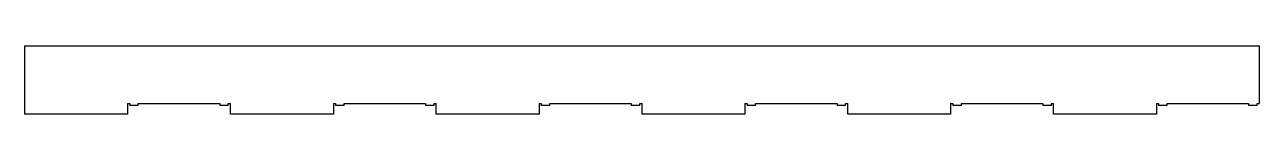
# Model space of a CAD drawing. Header units: inches. Extents: x 0 to 72, y 0 to 4.
import ezdxf

# ---------------------------------------------------------------- set-up
doc = ezdxf.new("R2010")
doc.units = ezdxf.units.IN
doc.header["$MEASUREMENT"] = 0
doc.layers.add('CUT', color=7, linetype='Continuous')

msp = doc.modelspace()

# ---------------------------------------------------------------- linework, layer by layer
at = {"layer": 'CUT'}
for p, q in [((0, 0), (0, 4)), ((0, 4), (72, 4)), ((72, 4), (72, 0.625)), ((6, 0), (0, 0)), ((6, 0.625), (6.125, 0.625)), ((6, 0.625), (6, 0)), ((6.125, 0.625), (6.125, 0.5)), ((6.625, 0.5), (6.125, 0.5)), ((6.625, 0.625), (11.375, 0.625)), ((6.625, 0.5), (6.625, 0.625)), ((11.375, 0.625), (11.375, 0.5)), ((11.875, 0.5), (11.375, 0.5)), ((11.875, 0.625), (12, 0.625)), ((11.875, 0.5), (11.875, 0.625)), ((12, 0), (12, 0.625)), ((18, 0), (12, 0)), ((18, 0.625), (18.125, 0.625)), ((18, 0.625), (18, 0)), ((18.125, 0.625), (18.125, 0.5)), ((18.625, 0.5), (18.125, 0.5)), ((18.625, 0.625), (23.375, 0.625)), ((18.625, 0.5), (18.625, 0.625)), ((23.375, 0.625), (23.375, 0.5)), ((23.875, 0.5), (23.375, 0.5)), ((23.875, 0.625), (24, 0.625)), ((23.875, 0.5), (23.875, 0.625)), ((24, 0), (24, 0.625)), ((30, 0.625), (30.125, 0.625)), ((30, 0.625), (30, 0)), ((30.125, 0.625), (30.125, 0.5)), ((30.625, 0.5), (30.125, 0.5)), ((30.625, 0.625), (35.375, 0.625)), ((30.625, 0.5), (30.625, 0.625)), ((35.375, 0.625), (35.375, 0.5)), ((35.875, 0.5), (35.375, 0.5)), ((35.875, 0.625), (36, 0.625)), ((35.875, 0.5), (35.875, 0.625)), ((36, 0), (36, 0.625)), ((42, 0), (36, 0)), ((42, 0.625), (42.125, 0.625)), ((42, 0.625), (42, 0)), ((42.125, 0.625), (42.125, 0.5)), ((42.625, 0.5), (42.125, 0.5)), ((42.625, 0.625), (47.375, 0.625)), ((42.625, 0.5), (42.625, 0.625)), ((47.375, 0.625), (47.375, 0.5)), ((47.875, 0.5), (47.375, 0.5)), ((47.875, 0.625), (48, 0.625)), ((47.875, 0.5), (47.875, 0.625)), ((48, 0), (48, 0.625)), ((54, 0), (48, 0)), ((54, 0.625), (54.125, 0.625)), ((54, 0.625), (54, 0)), ((54.125, 0.625), (54.125, 0.5)), ((54.625, 0.5), (54.125, 0.5)), ((54.625, 0.625), (59.375, 0.625)), ((54.625, 0.5), (54.625, 0.625)), ((59.375, 0.625), (59.375, 0.5)), ((59.875, 0.5), (59.375, 0.5)), ((59.875, 0.625), (60, 0.625)), ((59.875, 0.5), (59.875, 0.625)), ((60, 0), (60, 0.625)), ((66, 0.625), (66.125, 0.625)), ((66, 0.625), (66, 0)), ((66.125, 0.625), (66.125, 0.5)), ((66.625, 0.5), (66.125, 0.5)), ((66.625, 0.625), (71.375, 0.625)), ((66.625, 0.5), (66.625, 0.625)), ((71.375, 0.625), (71.375, 0.5)), ((71.875, 0.5), (71.375, 0.5)), ((71.875, 0.625), (72, 0.625)), ((71.875, 0.5), (71.875, 0.625)), ((30, 0), (24, 0)), ((66, 0), (60, 0))]:
    msp.add_line(p, q, dxfattribs=at)

doc.saveas('drawing.dxf')
